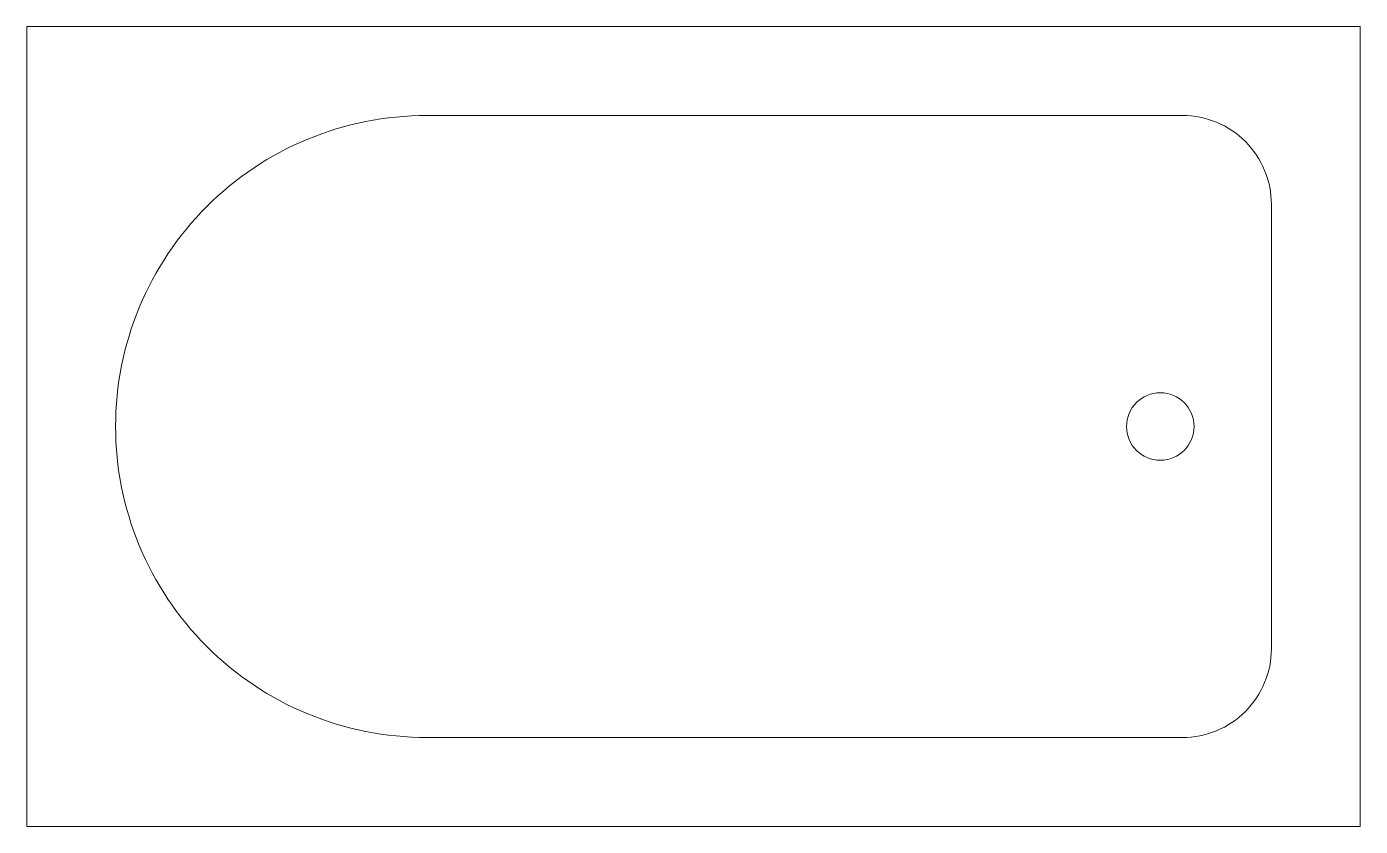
# Model space of a CAD drawing. Header units: centimetres. Extents: x -150 to 0, y 0 to 90.
import ezdxf

# ---------------------------------------------------------------- set-up
doc = ezdxf.new("R2010")
doc.units = ezdxf.units.CM
doc.layers.add('標註', color=7, linetype='Continuous', lineweight=15)

msp = doc.modelspace()

# ---------------------------------------------------------------- linework, layer by layer
at = {"layer": '標註'}
msp.add_lwpolyline([(-150, 0), (0, 0), (0, 90), (-150, 90)], close=True, dxfattribs=at)
msp.add_lwpolyline([(-105, 10), (-20, 10, 0.414214), (-10, 20), (-10, 70, 0.414214), (-20, 80), (-105, 80, 0.414214), (-140, 45), (-140, 45, 0.414214)], format="xyb", close=True, dxfattribs=at)
msp.add_circle((-22.5, 45), 3.8, dxfattribs=at)

doc.saveas('drawing.dxf')
